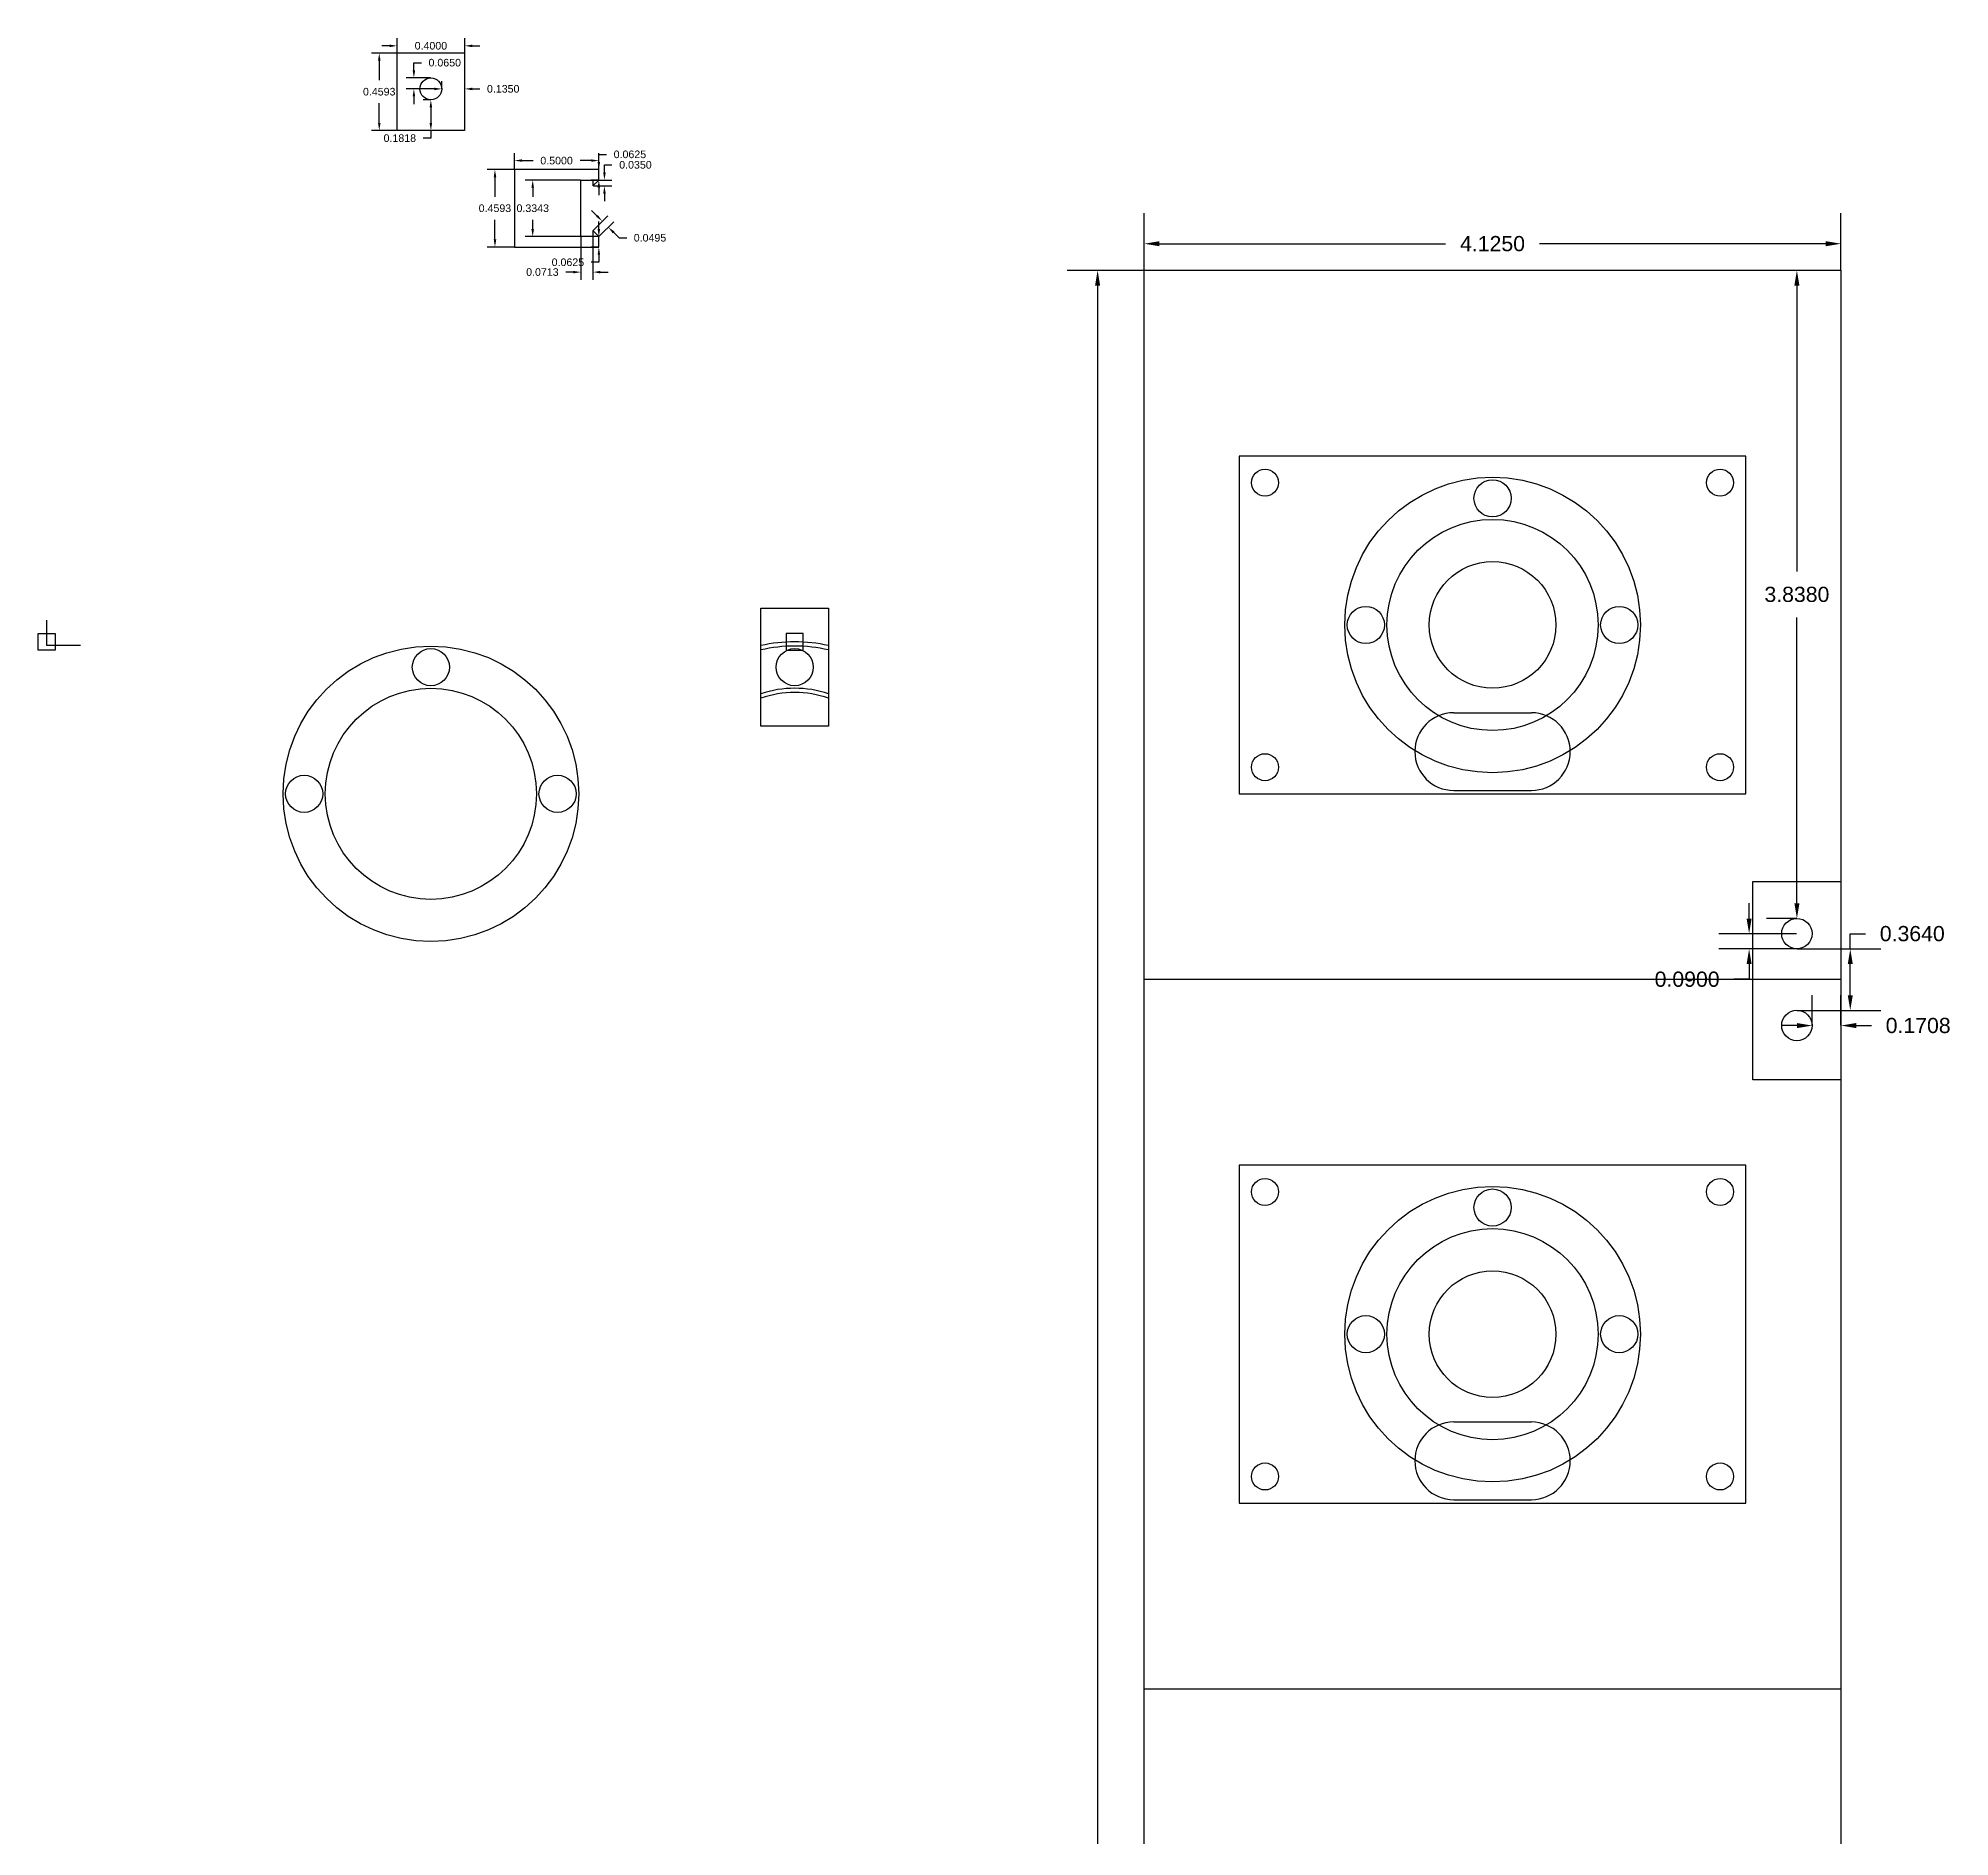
# Model space of a CAD drawing. Header units: inches. Extents: x 25.4 to 62.3, y -2 to 24.2.
# Drawn here: x 25.44 to 36.76, y 13.6 to 24.25 of the extents above; entities that cross this region are included whole.
import ezdxf

# ---------------------------------------------------------------- set-up
doc = ezdxf.new("R2010")
doc.units = ezdxf.units.IN
doc.header["$MEASUREMENT"] = 0
doc.linetypes.add('ACAD_ISO02W100', pattern=[15, 12, -3])
doc.layers.add('Reference', color=5, linetype='ACAD_ISO02W100')
doc.styles.get("Standard").update_dxf_attribs({"font": 'arial.ttf'})
doc.dimstyles.new('Annotative', dxfattribs={"dimscale": 0, "dimtxt": 0.09, "dimasz": 0.09, "dimexe": 0.18, "dimexo": 0.0025, "dimgap": 0.09, "dimtad": 0, "dimtih": 1, "dimtoh": 1, "dimdec": 4, "dimzin": 0, "dimdsep": 46, "dimtxsty": 'Standard', "dimcen": 0.09, "dimadec": 0, "dimazin": 0, "dimtfac": 1, "dimtdec": 4, "dimtofl": 0, "dimtmove": 0, "dimatfit": 3, "dimfxl": 1, "dimtolj": 1, "dimtzin": 0, "dimarcsym": 0})
doc.dimstyles.new('Copy of Annotative', dxfattribs={"dimscale": 0, "dimtxt": 0.045, "dimasz": 0.045, "dimexe": 0.045, "dimexo": 0.0025, "dimgap": 0.045, "dimtad": 0, "dimtih": 1, "dimtoh": 1, "dimdec": 4, "dimzin": 0, "dimdsep": 46, "dimtxsty": 'Standard', "dimcen": 0.09, "dimadec": 0, "dimazin": 0, "dimtfac": 1, "dimtdec": 4, "dimtofl": 0, "dimtmove": 0, "dimatfit": 3, "dimfxl": 1, "dimtolj": 1, "dimtzin": 0, "dimarcsym": 0})

# ---------------------------------------------------------------- blocks, each defined once
blk = doc.blocks.new('*D69')
at = {"layer": 'Defpoints', "color": 0, "transparency": 16777216}
for p in [(35.855, 18.855), (36.171, 18.855), (35.855, 18.491)]:
    blk.add_point(p, dxfattribs=at)
at = {"layer": 'Reference', "color": 0, "lineweight": -2, "transparency": 16777216}
for p, q in [((36.171, 18.855), (36.171, 18.945)), ((36.171, 18.945), (36.261, 18.945)), ((35.857, 18.855), (36.351, 18.855)), ((36.171, 18.581), (36.171, 18.765)), ((35.857, 18.491), (36.351, 18.491))]:
    blk.add_line(p, q, dxfattribs=at)
at = {"layer": 'Reference', "color": 0, "transparency": 16777216}
for points in [[(36.156, 18.765), (36.186, 18.765), (36.171, 18.855)], [(36.156, 18.581), (36.186, 18.581), (36.171, 18.491)]]:
    blk.add_solid(points, dxfattribs=at)
at = {"layer": 'Reference', "color": 0, "transparency": 16777216, "insert": (36.538, 18.945), "char_height": 0.09, "attachment_point": 5}
blk.add_mtext('\\A1;0.3640', dxfattribs=at)
blk = doc.blocks.new('*D70')
at = {"layer": 'Defpoints', "color": 0, "transparency": 16777216}
for p in [(35.945, 18.401), (36.116, 18.401), (36.116, 18.401)]:
    blk.add_point(p, dxfattribs=at)
at = {"layer": 'Reference', "color": 0, "lineweight": -2, "transparency": 16777216}
for p, q in [((35.945, 18.404), (35.945, 18.581)), ((36.116, 18.404), (36.116, 18.581)), ((35.855, 18.401), (35.765, 18.401)), ((36.206, 18.401), (36.296, 18.401))]:
    blk.add_line(p, q, dxfattribs=at)
at = {"layer": 'Reference', "color": 0, "transparency": 16777216}
for points in [[(35.855, 18.416), (35.855, 18.386), (35.945, 18.401)], [(36.206, 18.416), (36.206, 18.386), (36.116, 18.401)]]:
    blk.add_solid(points, dxfattribs=at)
at = {"layer": 'Reference', "color": 0, "transparency": 16777216, "insert": (36.573, 18.401), "char_height": 0.09, "attachment_point": 5}
blk.add_mtext('\\A1;0.1708', dxfattribs=at)
blk = doc.blocks.new('*D71')
at = {"layer": 'Defpoints', "color": 0, "transparency": 16777216}
for p in [(35.855, 22.873), (35.855, 22.873), (35.855, 19.035)]:
    blk.add_point(p, dxfattribs=at)
at = {"layer": 'Reference', "color": 0, "lineweight": -2, "transparency": 16777216}
for p, q in [((35.852, 22.873), (35.675, 22.873)), ((35.855, 22.783), (35.855, 21.09)), ((35.855, 19.125), (35.855, 20.818)), ((35.852, 19.035), (35.675, 19.035))]:
    blk.add_line(p, q, dxfattribs=at)
at = {"layer": 'Reference', "color": 0, "transparency": 16777216}
for points in [[(35.84, 22.783), (35.87, 22.783), (35.855, 22.873)], [(35.84, 19.125), (35.87, 19.125), (35.855, 19.035)]]:
    blk.add_solid(points, dxfattribs=at)
at = {"layer": 'Reference', "color": 0, "transparency": 16777216, "insert": (35.855, 20.954), "char_height": 0.09, "attachment_point": 5}
blk.add_mtext('\\A1;3.8380', dxfattribs=at)
blk = doc.blocks.new('*D73')
at = {"layer": 'Defpoints', "color": 0, "transparency": 16777216}
for p in [(35.855, 18.945), (35.572, 18.855), (35.855, 18.855)]:
    blk.add_point(p, dxfattribs=at)
at = {"layer": 'Reference', "color": 0, "lineweight": -2, "transparency": 16777216}
for p, q in [((35.572, 19.035), (35.572, 19.125)), ((35.852, 18.945), (35.392, 18.945)), ((35.852, 18.855), (35.392, 18.855)), ((35.572, 18.675), (35.482, 18.675)), ((35.572, 18.765), (35.572, 18.675))]:
    blk.add_line(p, q, dxfattribs=at)
at = {"layer": 'Reference', "color": 0, "transparency": 16777216}
for points in [[(35.557, 19.035), (35.587, 19.035), (35.572, 18.945)], [(35.557, 18.765), (35.587, 18.765), (35.572, 18.855)]]:
    blk.add_solid(points, dxfattribs=at)
at = {"layer": 'Reference', "color": 0, "transparency": 16777216, "insert": (35.205, 18.675), "char_height": 0.09, "attachment_point": 5}
blk.add_mtext('\\A1;0.0900', dxfattribs=at)
blk = doc.blocks.new('*D75')
at = {"layer": 'Defpoints', "color": 0, "transparency": 16777216}
for p in [(36.116, 23.031), (31.991, 22.873), (36.116, 22.873)]:
    blk.add_point(p, dxfattribs=at)
at = {"layer": 'Reference', "color": 0, "lineweight": -2, "transparency": 16777216}
for p, q in [((31.991, 22.876), (31.991, 23.211)), ((36.116, 22.876), (36.116, 23.211)), ((32.081, 23.031), (33.775, 23.031)), ((36.026, 23.031), (34.332, 23.031))]:
    blk.add_line(p, q, dxfattribs=at)
at = {"layer": 'Reference', "color": 0, "transparency": 16777216}
for points in [[(32.081, 23.046), (32.081, 23.016), (31.991, 23.031)], [(36.026, 23.046), (36.026, 23.016), (36.116, 23.031)]]:
    blk.add_solid(points, dxfattribs=at)
at = {"layer": 'Reference', "color": 0, "transparency": 16777216, "insert": (34.053, 23.031), "char_height": 0.09, "attachment_point": 5}
blk.add_mtext('\\A1;4.1250', dxfattribs=at)
blk = doc.blocks.new('*D76')
at = {"layer": 'Defpoints', "color": 0, "transparency": 16777216}
for p in [(31.991, 22.873), (31.715, 1.873), (31.991, 1.873)]:
    blk.add_point(p, dxfattribs=at)
at = {"layer": 'Reference', "color": 0, "lineweight": -2, "transparency": 16777216}
for p, q in [((31.988, 22.873), (31.535, 22.873)), ((31.715, 22.783), (31.715, 12.509)), ((31.715, 1.963), (31.715, 12.237)), ((31.988, 1.873), (31.535, 1.873))]:
    blk.add_line(p, q, dxfattribs=at)
at = {"layer": 'Reference', "color": 0, "transparency": 16777216}
for points in [[(31.7, 22.783), (31.73, 22.783), (31.715, 22.873)], [(31.7, 1.963), (31.73, 1.963), (31.715, 1.873)]]:
    blk.add_solid(points, dxfattribs=at)
at = {"layer": 'Reference', "color": 0, "transparency": 16777216, "insert": (31.715, 12.373), "char_height": 0.09, "attachment_point": 5}
blk.add_mtext('\\A1;21.0000', dxfattribs=at)
blk = doc.blocks.new('*D82')
at = {"layer": 'Defpoints', "color": 0, "transparency": 16777216}
for p in [(28.262, 23.523), (28.262, 23.47), (28.762, 23.47)]:
    blk.add_point(p, dxfattribs=at)
at = {"layer": 'Reference', "color": 0, "lineweight": -2, "transparency": 16777216}
for p, q in [((28.262, 23.473), (28.262, 23.568)), ((28.762, 23.473), (28.762, 23.568)), ((28.307, 23.523), (28.374, 23.523)), ((28.717, 23.523), (28.651, 23.523))]:
    blk.add_line(p, q, dxfattribs=at)
at = {"layer": 'Reference', "color": 0, "transparency": 16777216}
for points in [[(28.307, 23.531), (28.307, 23.516), (28.262, 23.523)], [(28.717, 23.531), (28.717, 23.516), (28.762, 23.523)]]:
    blk.add_solid(points, dxfattribs=at)
at = {"layer": 'Reference', "color": 0, "transparency": 16777216, "insert": (28.512, 23.523), "char_height": 0.045, "attachment_point": 5}
blk.add_mtext('\\A1;0.5000', dxfattribs=at)
blk = doc.blocks.new('*D84')
at = {"layer": 'Defpoints', "color": 0, "transparency": 16777216}
for p in [(28.147, 23.47), (28.262, 23.47), (28.262, 23.011)]:
    blk.add_point(p, dxfattribs=at)
at = {"layer": 'Reference', "color": 0, "lineweight": -2, "transparency": 16777216}
for p, q in [((28.26, 23.47), (28.102, 23.47)), ((28.147, 23.425), (28.147, 23.309)), ((28.147, 23.056), (28.147, 23.173)), ((28.26, 23.011), (28.102, 23.011))]:
    blk.add_line(p, q, dxfattribs=at)
at = {"layer": 'Reference', "color": 0, "transparency": 16777216}
for points in [[(28.14, 23.425), (28.155, 23.425), (28.147, 23.47)], [(28.14, 23.056), (28.155, 23.056), (28.147, 23.011)]]:
    blk.add_solid(points, dxfattribs=at)
at = {"layer": 'Reference', "color": 0, "transparency": 16777216, "insert": (28.147, 23.241), "char_height": 0.045, "attachment_point": 5}
blk.add_mtext('\\A1;0.4593', dxfattribs=at)
blk = doc.blocks.new('*D88')
at = {"layer": 'Defpoints', "color": 0, "transparency": 16777216}
for p in [(28.762, 23.47), (28.762, 23.47), (28.762, 23.408)]:
    blk.add_point(p, dxfattribs=at)
at = {"layer": 'Reference', "color": 0, "lineweight": -2, "transparency": 16777216}
for p, q in [((28.762, 23.515), (28.762, 23.56)), ((28.762, 23.56), (28.807, 23.56)), ((28.76, 23.47), (28.717, 23.47)), ((28.76, 23.408), (28.717, 23.408)), ((28.762, 23.363), (28.762, 23.318))]:
    blk.add_line(p, q, dxfattribs=at)
at = {"layer": 'Reference', "color": 0, "transparency": 16777216}
for points in [[(28.755, 23.515), (28.77, 23.515), (28.762, 23.47)], [(28.755, 23.363), (28.77, 23.363), (28.762, 23.408)]]:
    blk.add_solid(points, dxfattribs=at)
at = {"layer": 'Reference', "color": 0, "transparency": 16777216, "insert": (28.946, 23.56), "char_height": 0.045, "attachment_point": 5}
blk.add_mtext('\\A1;0.0625', dxfattribs=at)
blk = doc.blocks.new('*D91')
at = {"layer": 'Defpoints', "color": 0, "transparency": 16777216}
for p in [(28.727, 23.408), (28.727, 23.373), (28.795, 23.408)]:
    blk.add_point(p, dxfattribs=at)
at = {"layer": 'Reference', "color": 0, "lineweight": -2, "transparency": 16777216}
for p, q in [((28.795, 23.453), (28.795, 23.498)), ((28.795, 23.498), (28.84, 23.498)), ((28.73, 23.408), (28.84, 23.408)), ((28.73, 23.373), (28.84, 23.373)), ((28.795, 23.328), (28.795, 23.283))]:
    blk.add_line(p, q, dxfattribs=at)
at = {"layer": 'Reference', "color": 0, "transparency": 16777216}
for points in [[(28.788, 23.453), (28.803, 23.453), (28.795, 23.408)], [(28.788, 23.328), (28.803, 23.328), (28.795, 23.373)]]:
    blk.add_solid(points, dxfattribs=at)
at = {"layer": 'Reference', "color": 0, "transparency": 16777216, "insert": (28.979, 23.498), "char_height": 0.045, "attachment_point": 5}
blk.add_mtext('\\A1;0.0350', dxfattribs=at)
blk = doc.blocks.new('*D92')
at = {"layer": 'Defpoints', "color": 0, "transparency": 16777216}
for p in [(28.371, 23.408), (28.656, 23.408), (28.656, 23.073)]:
    blk.add_point(p, dxfattribs=at)
at = {"layer": 'Reference', "color": 0, "lineweight": -2, "transparency": 16777216}
for p, q in [((28.653, 23.408), (28.326, 23.408)), ((28.371, 23.363), (28.371, 23.309)), ((28.371, 23.118), (28.371, 23.173)), ((28.653, 23.073), (28.326, 23.073))]:
    blk.add_line(p, q, dxfattribs=at)
at = {"layer": 'Reference', "color": 0, "transparency": 16777216}
for points in [[(28.363, 23.363), (28.378, 23.363), (28.371, 23.408)], [(28.363, 23.118), (28.378, 23.118), (28.371, 23.073)]]:
    blk.add_solid(points, dxfattribs=at)
at = {"layer": 'Reference', "color": 0, "transparency": 16777216, "insert": (28.371, 23.241), "char_height": 0.045, "attachment_point": 5}
blk.add_mtext('\\A1;0.3343', dxfattribs=at)
blk = doc.blocks.new('*D93')
at = {"layer": 'Defpoints', "color": 0, "transparency": 16777216}
for p in [(28.762, 23.073), (28.762, 23.011), (28.762, 23.011)]:
    blk.add_point(p, dxfattribs=at)
at = {"layer": 'Reference', "color": 0, "lineweight": -2, "transparency": 16777216}
for p, q in [((28.762, 23.118), (28.762, 23.163)), ((28.76, 23.073), (28.717, 23.073)), ((28.76, 23.011), (28.717, 23.011)), ((28.762, 22.921), (28.717, 22.921)), ((28.762, 22.966), (28.762, 22.921))]:
    blk.add_line(p, q, dxfattribs=at)
at = {"layer": 'Reference', "color": 0, "transparency": 16777216}
for points in [[(28.755, 23.118), (28.77, 23.118), (28.762, 23.073)], [(28.755, 22.966), (28.77, 22.966), (28.762, 23.011)]]:
    blk.add_solid(points, dxfattribs=at)
at = {"layer": 'Reference', "color": 0, "transparency": 16777216, "insert": (28.579, 22.921), "char_height": 0.045, "attachment_point": 5}
blk.add_mtext('\\A1;0.0625', dxfattribs=at)
blk = doc.blocks.new('*D94')
at = {"layer": 'Defpoints', "color": 0, "transparency": 16777216}
for p in [(28.656, 23.073), (28.727, 23.073), (28.656, 22.863)]:
    blk.add_point(p, dxfattribs=at)
at = {"layer": 'Reference', "color": 0, "lineweight": -2, "transparency": 16777216}
for p, q in [((28.656, 23.071), (28.656, 22.818)), ((28.727, 23.071), (28.727, 22.818)), ((28.611, 22.863), (28.566, 22.863)), ((28.772, 22.863), (28.817, 22.863))]:
    blk.add_line(p, q, dxfattribs=at)
at = {"layer": 'Reference', "color": 0, "transparency": 16777216}
for points in [[(28.611, 22.87), (28.611, 22.855), (28.656, 22.863)], [(28.772, 22.87), (28.772, 22.855), (28.727, 22.863)]]:
    blk.add_solid(points, dxfattribs=at)
at = {"layer": 'Reference', "color": 0, "transparency": 16777216, "insert": (28.428, 22.863), "char_height": 0.045, "attachment_point": 5}
blk.add_mtext('\\A1;0.0713', dxfattribs=at)
blk = doc.blocks.new('*D96')
at = {"layer": 'Defpoints', "color": 0, "transparency": 16777216}
for p in [(28.727, 23.108), (28.818, 23.129), (28.762, 23.073)]:
    blk.add_point(p, dxfattribs=at)
at = {"layer": 'Reference', "color": 0, "lineweight": -2, "transparency": 16777216}
for p, q in [((28.751, 23.196), (28.719, 23.228)), ((28.729, 23.11), (28.815, 23.196)), ((28.764, 23.075), (28.85, 23.161)), ((28.85, 23.097), (28.882, 23.066)), ((28.882, 23.066), (28.927, 23.066))]:
    blk.add_line(p, q, dxfattribs=at)
at = {"layer": 'Reference', "color": 0, "transparency": 16777216}
for points in [[(28.756, 23.201), (28.746, 23.191), (28.783, 23.164)], [(28.855, 23.103), (28.845, 23.092), (28.818, 23.129)]]:
    blk.add_solid(points, dxfattribs=at)
at = {"layer": 'Reference', "color": 0, "transparency": 16777216, "insert": (29.065, 23.066), "char_height": 0.045, "attachment_point": 5}
blk.add_mtext('\\A1;0.0495', dxfattribs=at)
blk = doc.blocks.new('*D97')
at = {"layer": 'Defpoints', "color": 0, "transparency": 16777216}
for p in [(27.568, 24.16, 0.394), (27.968, 24.203), (27.968, 24.16, 0.394)]:
    blk.add_point(p, dxfattribs=at)
at = {"layer": 'Reference', "color": 0, "lineweight": -2, "transparency": 16777216}
for p, q in [((27.568, 24.163), (27.568, 24.248)), ((27.968, 24.163), (27.968, 24.248)), ((27.523, 24.203), (27.478, 24.203)), ((28.013, 24.203), (28.058, 24.203))]:
    blk.add_line(p, q, dxfattribs=at)
at = {"layer": 'Reference', "color": 0, "transparency": 16777216}
for points in [[(27.523, 24.21), (27.523, 24.195), (27.568, 24.203)], [(28.013, 24.21), (28.013, 24.195), (27.968, 24.203)]]:
    blk.add_solid(points, dxfattribs=at)
at = {"layer": 'Reference', "color": 0, "transparency": 16777216, "insert": (27.768, 24.203), "char_height": 0.045, "attachment_point": 5}
blk.add_mtext('\\A1;0.4000', dxfattribs=at)
blk = doc.blocks.new('*D98')
at = {"layer": 'Defpoints', "color": 0, "transparency": 16777216}
for p in [(27.568, 24.16, 0.394), (27.462, 23.701), (27.568, 23.701, 0.394)]:
    blk.add_point(p, dxfattribs=at)
at = {"layer": 'Reference', "color": 0, "lineweight": -2, "transparency": 16777216}
for p, q in [((27.565, 24.16), (27.417, 24.16)), ((27.462, 24.115), (27.462, 23.999)), ((27.462, 23.746), (27.462, 23.863)), ((27.565, 23.701), (27.417, 23.701))]:
    blk.add_line(p, q, dxfattribs=at)
at = {"layer": 'Reference', "color": 0, "transparency": 16777216}
for points in [[(27.455, 24.115), (27.47, 24.115), (27.462, 24.16)], [(27.455, 23.746), (27.47, 23.746), (27.462, 23.701)]]:
    blk.add_solid(points, dxfattribs=at)
at = {"layer": 'Reference', "color": 0, "transparency": 16777216, "insert": (27.462, 23.931), "char_height": 0.045, "attachment_point": 5}
blk.add_mtext('\\A1;0.4593', dxfattribs=at)
blk = doc.blocks.new('*D100')
at = {"layer": 'Defpoints', "color": 0, "transparency": 16777216}
for p in [(27.768, 23.883, 0.394), (27.768, 23.701, 0.394), (27.768, 23.701)]:
    blk.add_point(p, dxfattribs=at)
at = {"layer": 'Reference', "color": 0, "lineweight": -2, "transparency": 16777216}
for p, q in [((27.765, 23.883), (27.723, 23.883)), ((27.768, 23.838), (27.768, 23.746)), ((27.765, 23.701), (27.723, 23.701)), ((27.768, 23.656), (27.723, 23.656)), ((27.768, 23.701), (27.768, 23.656))]:
    blk.add_line(p, q, dxfattribs=at)
at = {"layer": 'Reference', "color": 0, "transparency": 16777216}
for points in [[(27.76, 23.838), (27.775, 23.838), (27.768, 23.883)], [(27.76, 23.746), (27.775, 23.746), (27.768, 23.701)]]:
    blk.add_solid(points, dxfattribs=at)
at = {"layer": 'Reference', "color": 0, "transparency": 16777216, "insert": (27.584, 23.656), "char_height": 0.045, "attachment_point": 5}
blk.add_mtext('\\A1;0.1818', dxfattribs=at)
blk = doc.blocks.new('*D101')
at = {"layer": 'Defpoints', "color": 0, "transparency": 16777216}
for p in [(27.833, 23.948, 0.394), (27.968, 23.948, 0.394), (27.968, 23.948)]:
    blk.add_point(p, dxfattribs=at)
at = {"layer": 'Reference', "color": 0, "lineweight": -2, "transparency": 16777216}
for p, q in [((27.833, 23.95), (27.833, 23.993)), ((27.968, 23.95), (27.968, 23.993)), ((27.788, 23.948), (27.743, 23.948)), ((28.013, 23.948), (28.058, 23.948))]:
    blk.add_line(p, q, dxfattribs=at)
at = {"layer": 'Reference', "color": 0, "transparency": 16777216}
for points in [[(27.788, 23.955), (27.788, 23.94), (27.833, 23.948)], [(28.013, 23.955), (28.013, 23.94), (27.968, 23.948)]]:
    blk.add_solid(points, dxfattribs=at)
at = {"layer": 'Reference', "color": 0, "transparency": 16777216, "insert": (28.196, 23.948), "char_height": 0.045, "attachment_point": 5}
blk.add_mtext('\\A1;0.1350', dxfattribs=at)
blk = doc.blocks.new('*D102')
at = {"layer": 'Defpoints', "color": 0, "transparency": 16777216}
for p in [(27.667, 24.013), (27.768, 24.013, 0.394), (27.768, 23.948, 0.394)]:
    blk.add_point(p, dxfattribs=at)
at = {"layer": 'Reference', "color": 0, "lineweight": -2, "transparency": 16777216}
for p, q in [((27.765, 24.013), (27.622, 24.013)), ((27.667, 24.058), (27.667, 24.103)), ((27.667, 24.103), (27.712, 24.103)), ((27.765, 23.948), (27.622, 23.948)), ((27.667, 23.903), (27.667, 23.858))]:
    blk.add_line(p, q, dxfattribs=at)
at = {"layer": 'Reference', "color": 0, "transparency": 16777216}
for points in [[(27.66, 24.058), (27.675, 24.058), (27.667, 24.013)], [(27.66, 23.903), (27.675, 23.903), (27.667, 23.948)]]:
    blk.add_solid(points, dxfattribs=at)
at = {"layer": 'Reference', "color": 0, "transparency": 16777216, "insert": (27.85, 24.103), "char_height": 0.045, "attachment_point": 5}
blk.add_mtext('\\A1;0.0650', dxfattribs=at)

msp = doc.modelspace()

# ---------------------------------------------------------------- linework, layer by layer
for p, q in [((27.56782, 23.70108, 0.3937), (27.56782, 24.1604, 0.3937)), ((27.56782, 24.1604, 0.3937), (27.96782, 24.1604, 0.3937)), ((27.96782, 24.1604, 0.3937), (27.96782, 23.76358, 0.3937)), ((27.96782, 23.70108, 0.3937), (27.56782, 23.70108, 0.3937)), ((27.96782, 23.76358, 0.3937), (27.96782, 23.70108, 0.3937)), ((31.99066, 1.87344), (31.99066, 22.87344)), ((31.99066, 22.87344), (36.11566, 22.87344)), ((36.11566, 22.87344), (36.11566, 1.87344)), ((29.72189, 20.17344), (29.72189, 20.87344)), ((29.72189, 20.87344), (29.92189, 20.87344)), ((29.92189, 20.87344), (30.12189, 20.87344)), ((30.12189, 20.87344), (30.12189, 20.17344)), ((25.4933, 20.65093, 0.465), (25.4933, 20.80093, 0.465)), ((29.97189, 20.72344), (29.87189, 20.72344)), ((29.87189, 20.72344), (29.87189, 20.62344)), ((29.97189, 20.62344), (29.97189, 20.72344)), ((25.6933, 20.65093, 0.465), (25.4933, 20.65093, 0.465)), ((29.87189, 20.62344), (29.92189, 20.62344)), ((29.92189, 20.62344), (29.97189, 20.62344)), ((30.12189, 20.17344), (29.72189, 20.17344)), ((33.82316, 20.25344), (34.28316, 20.25344)), ((33.82316, 19.79344), (34.28316, 19.79344)), ((33.82316, 16.05344), (34.28316, 16.05344)), ((33.82316, 15.59344), (34.28316, 15.59344))]:
    msp.add_line(p, q)
at = {"extrusion": (1, 0, -2.22045e-16)}
for p, q in [((28.76228, 23.47031), (28.26228, 23.47031)), ((28.26228, 23.47031), (28.26228, 23.01099)), ((28.76228, 23.40781), (28.76228, 23.47031)), ((28.65598, 23.40781), (28.72728, 23.40781)), ((28.65598, 23.07349), (28.65598, 23.40781)), ((28.72728, 23.40781), (28.72728, 23.37281)), ((28.72728, 23.37281), (28.76228, 23.40781)), ((28.76228, 23.07349), (28.72728, 23.10849)), ((28.72728, 23.10849), (28.72728, 23.07349)), ((28.26228, 23.01099), (28.76228, 23.01099)), ((28.72728, 23.07349), (28.65598, 23.07349)), ((28.76228, 23.01099), (28.76228, 23.07349))]:
    msp.add_line(p, q, dxfattribs=at)
msp.add_lwpolyline([(25.4433, 20.72344), (25.5433, 20.72344), (25.5433, 20.62344), (25.4433, 20.62344)], close=True)
for centre, radius in [((27.76782, 23.9479, 0.3937), 0.065), ((32.70617, 21.61593), 0.08), ((34.05316, 21.52344), 0.11), ((35.40016, 21.61593), 0.08), ((34.05316, 20.77344), 0.375), ((33.30316, 20.77344), 0.11), ((34.80316, 20.77344), 0.11), ((27.76782, 20.52344), 0.11), ((29.92189, 20.52344), 0.11), ((32.70617, 19.93094), 0.08), ((35.40016, 19.93094), 0.08), ((27.01782, 19.77344), 0.11), ((28.51782, 19.77344), 0.11), ((35.85491, 18.94544), 0.09), ((35.85491, 18.40144), 0.09), ((32.70617, 17.41593), 0.08), ((34.05316, 17.32344), 0.11), ((35.40016, 17.41593), 0.08), ((34.05316, 16.57344), 0.375), ((33.30316, 16.57344), 0.11), ((34.80316, 16.57344), 0.11), ((32.70617, 15.73094), 0.08), ((35.40016, 15.73094), 0.08)]:
    msp.add_circle(centre, radius)
for centre, radius, start, end in [((29.92189, 19.77344), 0.9, 77.160412, 102.839588), ((29.92189, 19.77344), 0.6, 70.528779, 109.471221), ((33.82316, 20.02344), 0.23, 90, 270), ((34.28316, 20.02344), 0.23, 270, 90), ((33.82316, 15.82344), 0.23, 90, 270), ((34.28316, 15.82344), 0.23, 270, 90)]:
    msp.add_arc(centre, radius, start, end)
at = {"layer": 'Reference'}
for p, q in [((36.11566, 18.67344), (31.99066, 18.67344)), ((31.99066, 14.47344), (36.11566, 14.47344))]:
    msp.add_line(p, q, dxfattribs=at)
for points in [[(35.55316, 19.77344), (35.55316, 21.77343), (32.55317, 21.77343), (32.55317, 19.77344)], [(35.59416, 19.25444), (36.11566, 19.25444), (36.11566, 18.07944), (35.59416, 18.07944)], [(35.55316, 15.57344), (35.55316, 17.57343), (32.55317, 17.57343), (32.55317, 15.57344)]]:
    msp.add_lwpolyline(points, close=True, dxfattribs=at)
for centre, radius in [((34.05316, 20.77344), 0.875), ((34.05316, 20.77344), 0.625), ((27.76782, 19.77344), 0.875), ((27.76782, 19.77344), 0.625), ((34.05316, 16.57344), 0.875), ((34.05316, 16.57344), 0.625)]:
    msp.add_circle(centre, radius, dxfattribs=at)
for radius, start, end in [(0.875, 76.78702, 103.21298), (0.625, 71.337075, 108.662925)]:
    msp.add_arc((29.92189, 19.77344), radius, start, end, dxfattribs=at)

# ---------------------------------------------------------------- dimensions: what is measured, and where the dimension line sits
at = {"layer": 'Reference', "color": 1}
for base, p1, p2, dimstyle, picture, middle in [((27.96782, 24.20291), (27.56782, 24.1604, 0.3937), (27.96782, 24.1604, 0.3937), 'Copy of Annotative', '*D97', (27.76782, 24.20291)), ((27.96782, 23.9479), (27.83282, 23.9479, 0.3937), (27.96782, 23.9479, 0.3937), 'Copy of Annotative', '*D101', (28.19615, 23.9479)), ((28.26228, 23.52304), (28.76228, 23.47031), (28.26228, 23.47031), 'Copy of Annotative', '*D82', (28.51228, 23.52304)), ((36.11566, 23.03072), (31.99066, 22.87344), (36.11566, 22.87344), 'Annotative', '*D75', (34.05316, 23.03072)), ((28.65598, 22.86253), (28.72728, 23.07349), (28.65598, 23.07349), 'Copy of Annotative', '*D94', (28.42757, 22.86253)), ((36.115663201, 18.401435591), (35.944913201, 18.401435591), (36.115663201, 18.401435591), 'Annotative', '*D70', (36.5725697494, 18.401435591))]:
    dim = msp.add_linear_dim(base=base, p1=p1, p2=p2, dimstyle=dimstyle, dxfattribs=at)
    dim.commit()
    dim.dimension.update_dxf_attribs({"geometry": picture, "text_midpoint": middle})
for base, p1, p2, dimstyle, picture, middle in [((27.46204, 23.70108), (27.56782, 24.1604, 0.3937), (27.56782, 23.70108, 0.3937), 'Copy of Annotative', '*D98', (27.46204, 23.93074)), ((27.6671, 24.0129), (27.76782, 23.9479, 0.3937), (27.76782, 24.0129, 0.3937), 'Copy of Annotative', '*D102', (27.85043, 24.1029)), ((27.76782, 23.70108), (27.76782, 23.8829, 0.3937), (27.76782, 23.70108, 0.3937), 'Copy of Annotative', '*D100', (27.58437, 23.65608)), ((28.76228, 23.47031), (28.76228, 23.40781), (28.76228, 23.47031), 'Copy of Annotative', '*D88', (28.94586, 23.56031)), ((28.14713, 23.47031), (28.26228, 23.01099), (28.26228, 23.47031), 'Copy of Annotative', '*D84', (28.14713, 23.24065)), ((28.79543, 23.40781), (28.72728, 23.37281), (28.72728, 23.40781), 'Copy of Annotative', '*D91', (28.97876, 23.49781)), ((28.37087, 23.40781), (28.65598, 23.07349), (28.65598, 23.40781), 'Copy of Annotative', '*D92', (28.37087, 23.24065)), ((28.76228, 23.01099), (28.76228, 23.07349), (28.76228, 23.01099), 'Copy of Annotative', '*D93', (28.5787, 22.92099)), ((31.71509, 1.87344), (31.99066, 22.87344), (31.99066, 1.87344), 'Annotative', '*D76', (31.71509, 12.37344)), ((35.85491, 22.87344), (35.85491, 19.03544), (35.85491, 22.87344), 'Annotative', '*D71', (35.85491, 20.95444)), ((35.57187, 18.85544), (35.85491, 18.94544), (35.85491, 18.85544), 'Annotative', '*D73', (35.20521, 18.67544)), ((36.17123, 18.85544), (35.85491, 18.49144), (35.85491, 18.85544), 'Annotative', '*D69', (36.53789, 18.94544))]:
    dim = msp.add_linear_dim(base=base, p1=p1, p2=p2, angle=90, dimstyle=dimstyle, dxfattribs=at)
    dim.commit()
    dim.dimension.update_dxf_attribs({"geometry": picture, "text_midpoint": middle})
dim = msp.add_aligned_dim(p1=(28.72728, 23.10849), p2=(28.76228, 23.07349), distance=0.07879, dimstyle='Copy of Annotative', dxfattribs=at)
dim.commit()
dim.dimension.update_dxf_attribs({"geometry": '*D96', "text_midpoint": (29.06521, 23.06557)})

doc.saveas('drawing.dxf')
